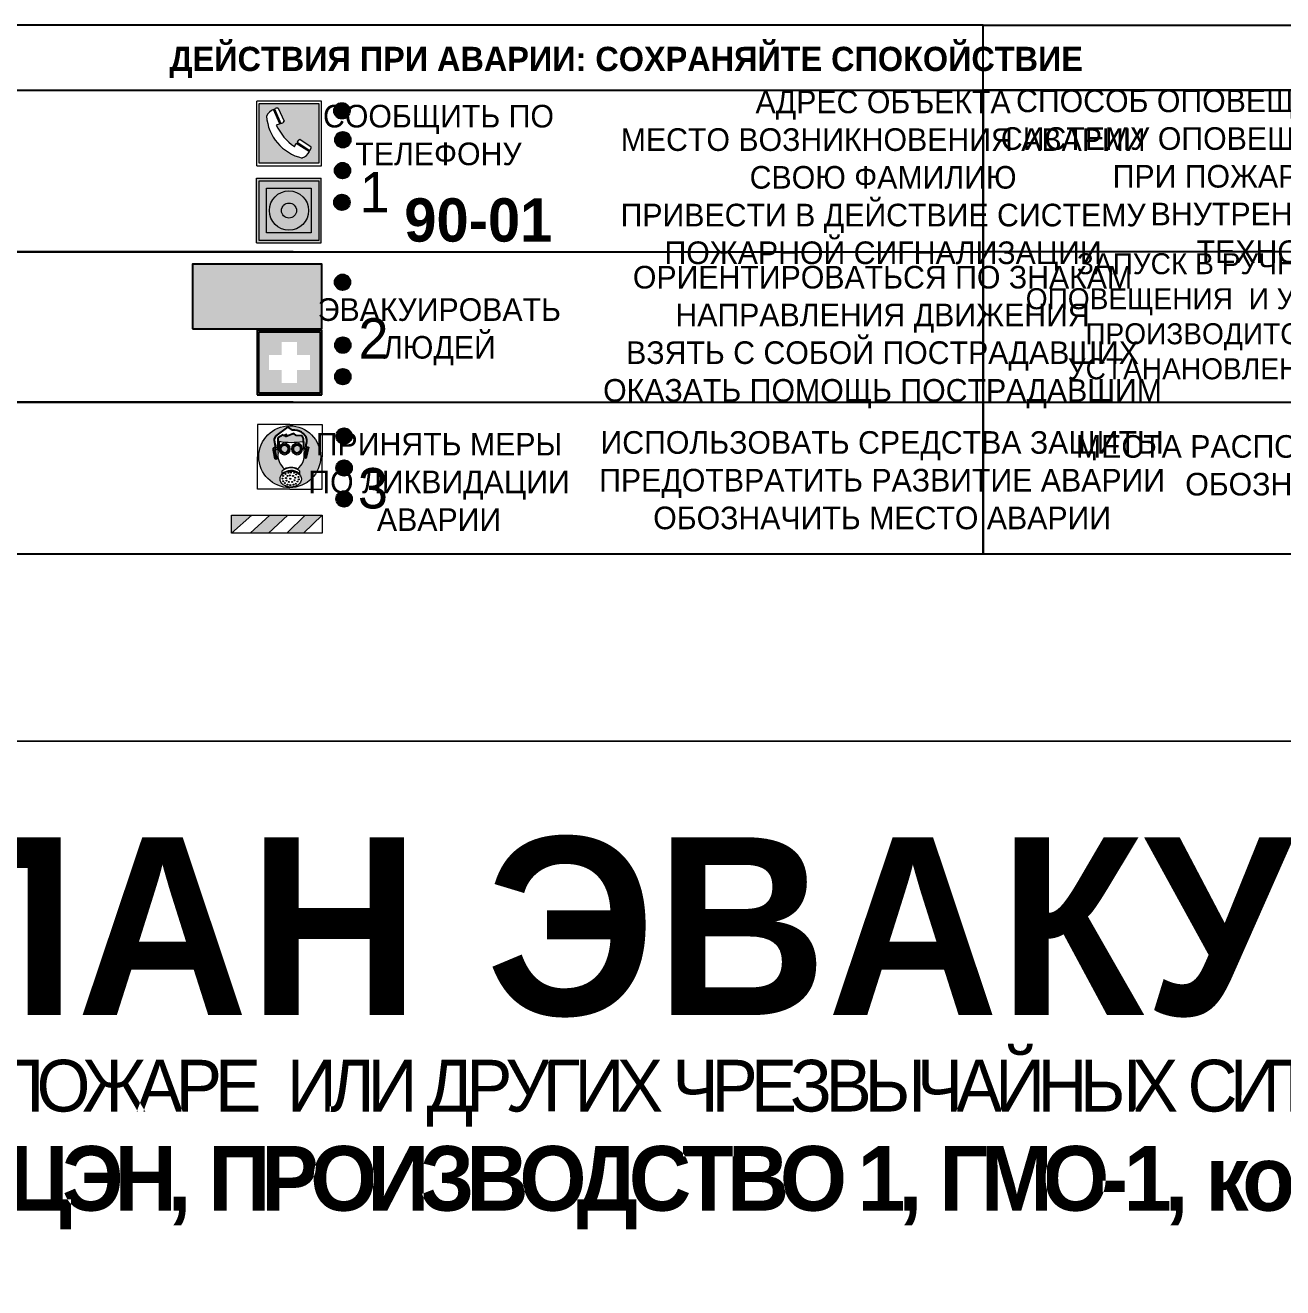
# Model space of a CAD drawing. Header units: millimetres. Extents: x 13810 to 67229, y 12374 to 21950.
# Drawn here: x 36774.3 to 36929.9, y 15270 to 15426.2 of the extents above; entities that cross this region are included whole.
import ezdxf

# ---------------------------------------------------------------- set-up
doc = ezdxf.new("R2010")
doc.units = ezdxf.units.MM
doc.styles.add('обычный', font='arial.ttf')

# ---------------------------------------------------------------- blocks, each defined once
blk = doc.blocks.new('A$C38D26F80')
h = blk.add_hatch(color=5)
h.dxf.hatch_style = 1
h.paths.add_polyline_path([(-8.77, -4.48, 1), (-0.19, -4.48, 1)])
h.paths.add_polyline_path([(-6.75, -3.58), (-6.75, -3.31), (-6.62, -3.22), (-6.5, -3.22), (-6.42, -3.3), (-6.39, -3.28), (-6.59, -2.23), (-6.59, -2.01), (-6.38, -1.58), (-4.76, -0.4), (-4.13, -0.79, -0.362848), (-2.1, -2.1, -0.201049), (-2.17, -2.48, 0.085434), (-2.26, -3.13), (-1.9, -3.16), (-2.25, -4.7), (-2.4, -4.59), (-2.43, -4.34), (-2.36, -4.34), (-2.14, -3.34), (-2.47, -3.42), (-2.58, -1.95), (-2.77, -1.58), (-3.58, -1.52), (-3.92, -1.26), (-5.05, -1.73), (-4.87, -1.39), (-5.41, -1.6), (-5.41, -1.46), (-6.13, -1.87), (-6.18, -3.5), (-6.56, -3.47), (-6.37, -4.59), (-6.16, -4.43), (-6.16, -4.66), (-6.36, -4.79), (-6.37, -4.8), (-6.51, -4.76)], flags=16)
h.paths.add_polyline_path([(-6.51, -4.76), (-6.36, -4.79), (-6.37, -4.8)], flags=0)
h.paths.add_polyline_path([(-5.92, -2.34, 0.089508), (-2.67, -2.35), (-2.48, -3.88, -0.268602), (-3.4, -6.18, 0.262449), (-5.2, -6.18, -0.268602), (-6.11, -3.88)], flags=16)
edge = h.paths.add_edge_path(flags=16)
edge.add_ellipse((-5.19, -3.41), major_axis=(0, 0.842), ratio=0.848992, start_angle=0, end_angle=360)
edge = h.paths.add_edge_path(flags=0)
edge.add_ellipse((-5.19, -3.39), major_axis=(0, 0.665), ratio=0.853798, start_angle=0, end_angle=360)
edge = h.paths.add_edge_path(flags=0)
edge.add_ellipse((-5.19, -3.4), major_axis=(0, 0.528), ratio=0.864094, start_angle=0, end_angle=360)
edge = h.paths.add_edge_path(flags=16)
edge.add_ellipse((-3.47, -3.4), major_axis=(0, 0.842), ratio=0.848992, start_angle=0, end_angle=360)
h.paths.add_polyline_path([(-3.13, -6.45), (-3.13, -6.84, 0.383174), (-5.57, -6.85), (-5.57, -6.49, -0.369952)], flags=16)
edge = h.paths.add_edge_path(flags=0)
edge.add_ellipse((-3.47, -3.39), major_axis=(0, 0.665), ratio=0.853798, start_angle=0, end_angle=360)
edge = h.paths.add_edge_path(flags=0)
edge.add_ellipse((-3.47, -3.4), major_axis=(0, 0.528), ratio=0.864094, start_angle=0, end_angle=360)
edge = h.paths.add_edge_path(flags=16)
edge.add_ellipse((-4.34, -7.57), major_axis=(-1.48, 0), ratio=0.744955, start_angle=0, end_angle=360)
h.paths.add_polyline_path([(-5.01, -6.85, -1), (-5.15, -6.85, -1)], flags=0)
h.paths.add_polyline_path([(-5.33, -7.14, -1), (-5.47, -7.14, -1)], flags=0)
h.paths.add_polyline_path([(-4.61, -6.71, -1), (-4.74, -6.71, -1)], flags=16)
h.paths.add_polyline_path([(-5.43, -7.51, -1), (-5.57, -7.51, -1)], flags=0)
h.paths.add_polyline_path([(-4.26, -6.67, -1), (-4.4, -6.67, -1)], flags=16)
h.paths.add_polyline_path([(-4.74, -7.14, -1), (-4.88, -7.14, -1)], flags=0)
h.paths.add_polyline_path([(-4.93, -7.43, -1), (-5.07, -7.43, -1)], flags=0)
h.paths.add_polyline_path([(-4.41, -7.07, -1), (-4.54, -7.07, -1)], flags=0)
h.paths.add_polyline_path([(-5.33, -7.87, -1), (-5.46, -7.87, -1)], flags=0)
h.paths.add_polyline_path([(-3.8, -6.71, -1), (-3.94, -6.71, -1)], flags=16)
h.paths.add_polyline_path([(-4.85, -7.78, -1), (-4.98, -7.78, -1)], flags=0)
h.paths.add_polyline_path([(-3.96, -7.14, -1), (-4.1, -7.14, -1)], flags=0)
h.paths.add_polyline_path([(-4.33, -7.53, -1), (-4.47, -7.53, -1)], flags=0)
h.paths.add_polyline_path([(-5.09, -8.12, -1), (-5.23, -8.12, -1)], flags=0)
h.paths.add_polyline_path([(-3.5, -6.94, -1), (-3.64, -6.94, -1)], flags=0)
h.paths.add_polyline_path([(-4.54, -7.97, -1), (-4.68, -7.97, -1)], flags=0)
h.paths.add_polyline_path([(-3.66, -7.39, -1), (-3.8, -7.39, -1)], flags=0)
h.paths.add_polyline_path([(-4.73, -8.35, -1), (-4.86, -8.35, -1)], flags=0)
h.paths.add_polyline_path([(-4.09, -7.96, -1), (-4.23, -7.96, -1)], flags=0)
h.paths.add_polyline_path([(-3.77, -7.74, -1), (-3.91, -7.74, -1)], flags=0)
h.paths.add_polyline_path([(-3.22, -7.27, -1), (-3.35, -7.27, -1)], flags=0)
h.paths.add_polyline_path([(-4.34, -8.4, -1), (-4.47, -8.4, -1)], flags=0)
h.paths.add_polyline_path([(-3.16, -7.61, -1), (-3.3, -7.61, -1)], flags=0)
h.paths.add_polyline_path([(-3.9, -8.35, -1), (-4.04, -8.35, -1)], flags=0)
h.paths.add_polyline_path([(-3.32, -7.91, -1), (-3.46, -7.91, -1)], flags=0)
h.paths.add_polyline_path([(-3.55, -8.23, -1), (-3.69, -8.23, -1)], flags=0)
at = {"color": 5, "lineweight": 5}
for p, q in [((-4.48, 0), (-8.96, 0)), ((-8.96, 0), (-8.96, -4.48)), ((-4.48, 0), (0, 0)), ((0, 0), (0, -4.48)), ((-6.59, -2.01), (-6.38, -1.58)), ((-6.38, -1.58), (-4.76, -0.4)), ((-5.41, -1.46), (-6.13, -1.87)), ((-4.87, -1.39), (-5.41, -1.6)), ((-5.41, -1.6), (-5.41, -1.46)), ((-3.92, -1.26), (-5.05, -1.73)), ((-5.05, -1.73), (-4.87, -1.39)), ((-4.76, -0.4), (-4.13, -0.79)), ((-3.58, -1.52), (-3.92, -1.26)), ((-2.77, -1.58), (-3.58, -1.52)), ((-2.58, -1.95), (-2.77, -1.58)), ((-6.75, -3.31), (-6.62, -3.22)), ((-6.75, -3.58), (-6.75, -3.31)), ((-6.62, -3.22), (-6.5, -3.22)), ((-6.59, -2.23), (-6.59, -2.01)), ((-6.39, -3.28), (-6.59, -2.23)), ((-6.18, -3.5), (-6.56, -3.47)), ((-6.56, -3.47), (-6.37, -4.59)), ((-6.5, -3.22), (-6.42, -3.3)), ((-6.42, -3.3), (-6.39, -3.28)), ((-6.13, -1.87), (-6.18, -3.5)), ((-5.92, -2.34), (-6.11, -3.88)), ((-2.67, -2.34), (-2.48, -3.88)), ((-2.47, -3.42), (-2.58, -1.95)), ((-2.14, -3.34), (-2.47, -3.42)), ((-2.36, -4.34), (-2.14, -3.34)), ((-1.9, -3.16), (-2.26, -3.13)), ((-2.25, -4.7), (-1.9, -3.16)), ((-8.96, -8.96), (-8.96, -4.48)), ((-6.51, -4.76), (-6.75, -3.58)), ((-6.37, -4.8), (-6.51, -4.76)), ((-6.37, -4.59), (-6.16, -4.43)), ((-6.16, -4.66), (-6.37, -4.8)), ((-6.16, -4.43), (-6.16, -4.66)), ((-2.43, -4.34), (-2.4, -4.59)), ((-2.43, -4.34), (-2.36, -4.34)), ((-2.4, -4.59), (-2.25, -4.7)), ((0, -8.96), (0, -4.48)), ((-5.57, -6.49), (-5.57, -6.85)), ((-3.13, -6.45), (-3.13, -6.84)), ((-4.48, -8.96), (-8.96, -8.96)), ((-4.48, -8.96), (0, -8.96))]:
    blk.add_line(p, q, dxfattribs=at)
at = {"color": 5}
for p, q in [((-6.59, -2.01), (-6.38, -1.58)), ((-6.38, -1.58), (-4.76, -0.4)), ((-5.41, -1.46), (-6.13, -1.87)), ((-4.87, -1.39), (-5.41, -1.6)), ((-5.41, -1.6), (-5.41, -1.46)), ((-3.92, -1.26), (-5.05, -1.73)), ((-5.05, -1.73), (-4.87, -1.39)), ((-4.76, -0.4), (-4.13, -0.79)), ((-3.58, -1.52), (-3.92, -1.26)), ((-2.77, -1.58), (-3.58, -1.52)), ((-2.58, -1.95), (-2.77, -1.58)), ((-6.75, -3.31), (-6.62, -3.22)), ((-6.75, -3.58), (-6.75, -3.31)), ((-6.62, -3.22), (-6.5, -3.22)), ((-6.59, -2.23), (-6.59, -2.01)), ((-6.39, -3.28), (-6.59, -2.23)), ((-6.18, -3.5), (-6.56, -3.47)), ((-6.56, -3.47), (-6.37, -4.59)), ((-6.5, -3.22), (-6.42, -3.3)), ((-6.42, -3.3), (-6.39, -3.28)), ((-6.13, -1.87), (-6.18, -3.5)), ((-2.47, -3.42), (-2.58, -1.95)), ((-2.14, -3.34), (-2.47, -3.42)), ((-2.36, -4.34), (-2.14, -3.34)), ((-2.26, -3.13), (-1.9, -3.16)), ((-1.9, -3.16), (-2.25, -4.7)), ((-6.51, -4.76), (-6.75, -3.58)), ((-6.37, -4.8), (-6.51, -4.76)), ((-6.36, -4.79), (-6.51, -4.76)), ((-6.37, -4.59), (-6.16, -4.43)), ((-6.16, -4.66), (-6.37, -4.8)), ((-6.16, -4.66), (-6.36, -4.79)), ((-6.16, -4.43), (-6.16, -4.66)), ((-2.4, -4.59), (-2.43, -4.34)), ((-2.43, -4.34), (-2.36, -4.34)), ((-2.25, -4.7), (-2.4, -4.59))]:
    blk.add_line(p, q, dxfattribs=at)
at = {"color": 5, "lineweight": 5}
for centre, radius in [((-4.48, -4.48), 4.29), ((-5.08, -6.85), 0.0678), ((-4.67, -6.71), 0.0678), ((-4.33, -6.67), 0.0678), ((-3.87, -6.71), 0.0678), ((-3.57, -6.94), 0.0678), ((-5.5, -7.51), 0.0678), ((-5.4, -7.14), 0.0678), ((-5.4, -7.87), 0.0678), ((-5.16, -8.12), 0.0678), ((-5, -7.43), 0.0678), ((-4.91, -7.78), 0.0678), ((-4.81, -7.14), 0.0678), ((-4.79, -8.35), 0.0678), ((-4.61, -7.97), 0.0678), ((-4.47, -7.07), 0.0678), ((-4.4, -7.53), 0.0678), ((-4.4, -8.4), 0.0678), ((-4.16, -7.96), 0.0678), ((-4.03, -7.14), 0.0678), ((-3.97, -8.35), 0.0678), ((-3.84, -7.74), 0.0678), ((-3.73, -7.39), 0.0678), ((-3.62, -8.23), 0.0678), ((-3.39, -7.91), 0.0678), ((-3.28, -7.27), 0.0678), ((-3.23, -7.61), 0.0678)]:
    blk.add_circle(centre, radius, dxfattribs=at)
at = {"color": 5}
for centre, radius, start, end in [((-3.89, -2.66), 1.88, 17.387, 97.1599), ((-0.35, -3.07), 1.91, 162.2553, 181.7878), ((-2.6, -2.2), 0.511, 326.3906, 11.8614)]:
    blk.add_arc(centre, radius, start, end, dxfattribs=at)
at = {"color": 5, "lineweight": 5}
for centre, radius, start, end in [((-4.28, 6.66), 9.15, 259.6987, 280.1569), ((-0.47, -3.05), 1.79, 161.5846, 182.4584), ((-2.6, -2.2), 0.513, 326.4781, 11.7739), ((-3.66, -4.24), 2.47, 171.573, 231.7124), ((-4.93, -4.24), 2.47, 308.2876, 8.427), ((-4.33, -7.88), 1.87, 50.358, 131.5662), ((-4.34, -8.2), 1.82, 48.4943, 132.3565), ((-4.3, -7.78), 1.83, 60.5889, 119.4111)]:
    blk.add_arc(centre, radius, start, end, dxfattribs=at)
for centre, major_axis, ratio in [((-5.19, -3.41), (0, 0.842), 0.848992), ((-5.19, -3.39), (0, 0.665), 0.853798), ((-5.19, -3.4), (0, 0.528), 0.864094), ((-3.47, -3.4), (0, 0.842), 0.848992), ((-3.47, -3.39), (0, 0.665), 0.853798), ((-3.47, -3.4), (0, 0.528), 0.864094), ((-4.34, -7.57), (-1.48, 0), 0.744955)]:
    blk.add_ellipse(centre, major_axis=major_axis, ratio=ratio, dxfattribs=at)
blk = doc.blocks.new('A$C47DD6509')
at = {"lineweight": 5}
for points in [[(-8.69, 0), (-11.19, 0), (-11.19, -2.22)], [(-4.22, 0), (-6.45, 0), (-8.91, -2.22), (-6.61, -2.22)], [(0, 0), (-2.09, 0), (-4.36, -2.22), (-2.29, -2.22)]]:
    blk.add_hatch(color=242, dxfattribs=at).paths.add_polyline_path(points)
at = {"color": 242, "lineweight": 5}
for p, q in [((-11.19, -2.22), (-8.69, 0)), ((-11.19, -2.22), (-11.19, 0)), ((-11.19, 0), (-8.69, 0)), ((-11.19, 0), (0, 0)), ((-8.91, -2.22), (-6.45, 0)), ((-6.61, -2.22), (-4.22, 0)), ((-4.36, -2.22), (-2.09, 0)), ((-2.29, -2.22), (0, 0)), ((0, 0), (0, -2.22)), ((0, -2.22), (-11.19, -2.22))]:
    blk.add_line(p, q, dxfattribs=at)
blk = doc.blocks.new('A$C32E8229D')
at = {"true_color": 0xffffff}
blk.add_hatch(color=7, dxfattribs=at).paths.add_polyline_path([(0, 0), (0, -8), (16, -8), (16, 0)])
h = blk.add_hatch(color=126)
h.paths.add_polyline_path([(0.2, -0.2), (15.8, -0.2), (15.8, -7.8), (0.2, -7.8)])
h.paths.add_polyline_path([(13.49, -2.05), (12.08, -2.05), (11.37, -2.63, 0.162397), (11.29, -2.84), (11.29, -3.63), (10.35, -3.63), (10.35, -4.05), (11.68, -4.05), (11.68, -3.48), (12.26, -4.28), (11.29, -5.1), (11.29, -6.78), (11.85, -6.78), (11.85, -5.44), (12.8, -4.64), (12.8, -5.94), (14.46, -5.94), (14.46, -5.39), (13.45, -5.39), (13.45, -3.97), (12.46, -2.59), (13.15, -2.59), (13.69, -3.34), (14.18, -3)], flags=16)
h.paths.add_polyline_path([(10.74, -1.82, 1), (11.8, -1.82, 1)], flags=16)
h.paths.add_polyline_path([(9.39, -3.59), (5.99, -3.59), (6.56, -3.03), (5.91, -3.03), (5.1, -3.83), (5.91, -4.64), (6.56, -4.64), (5.99, -4.09), (9.39, -4.09)], flags=16)
h.paths.add_polyline_path([(4.29, -1.08), (1.72, -1.08), (1.72, -6.6), (4.29, -6.6)], flags=16)
at = {"color": 126}
blk.add_lwpolyline([(16, -8), (0, -8), (0, 0), (16, 0)], close=True, dxfattribs=at)
blk = doc.blocks.new('A$C18900ED3')
h = blk.add_hatch(color=126)
h.paths.add_polyline_path([(-0.18, -0.18), (-7.02, -0.18), (-7.02, -7.02), (-0.18, -7.02)])
h.paths.add_polyline_path([(-5.89, -4.46), (-5.89, -2.77), (-4.46, -2.77), (-4.46, -1.31), (-2.77, -1.31), (-2.77, -2.77), (-1.33, -2.77), (-1.33, -4.46), (-2.77, -4.46), (-2.77, -5.89), (-4.46, -5.89), (-4.46, -4.46)], flags=16)
at = {"color": 126}
for p, q in [((-7.2, 0), (-7.2, -7.2)), ((0, 0), (-7.2, 0)), ((0, -7.2), (0, 0)), ((-7.02, -7.02), (-7.02, -0.18)), ((-7.02, -0.18), (-0.18, -0.18)), ((-0.18, -0.18), (-0.18, -7.02)), ((-0.18, -7.02), (-7.02, -7.02)), ((-7.2, -7.2), (0, -7.2))]:
    blk.add_line(p, q, dxfattribs=at)
blk = doc.blocks.new('A$C456E1F9C')
at = {"lineweight": 5}
h = blk.add_hatch(color=242, dxfattribs=at)
h.paths.add_polyline_path([(0.51, -1.47), (0.51, -13.26), (12.29, -13.26), (12.29, -1.47)])
h.paths.add_polyline_path([(5.42, -4.95, -0.254479), (4.78, -5.4), (3.52, -2.53, -0.209735), (4.23, -2.4)], flags=16)
h.paths.add_polyline_path([(8.53, -8.6), (10.87, -10.17), (10.54, -10.76), (8.03, -9.13, -0.192251)], flags=16)
h.paths.add_polyline_path([(4.61, -5.49, 0.005518), (3.87, -5.72, 0.128647), (7.49, -10.01, 0.00809), (7.83, -9.33), (10.47, -10.97, -0.16736), (8.99, -12.25, -0.327862), (1.95, -3.95, -0.166952), (3.36, -2.62)], flags=16)
at = {"color": 242, "lineweight": 5}
for p, q in [((0, -13.77), (0, -0.97)), ((12.8, -0.97), (0, -0.97)), ((4.23, -2.4), (5.42, -4.95)), ((12.8, -13.77), (12.8, -0.97)), ((4.61, -5.49), (3.36, -2.62)), ((3.52, -2.53), (4.78, -5.4)), ((7.83, -9.33), (10.47, -10.97)), ((8.03, -9.13), (10.54, -10.76)), ((10.81, -10.12), (8.53, -8.6)), ((10.54, -10.76), (10.8, -10.3)), ((10.8, -10.3), (10.81, -10.12)), ((0, -13.77), (12.8, -13.77))]:
    blk.add_line(p, q, dxfattribs=at)
blk.add_lwpolyline([(0.51, -1.47), (12.29, -1.47), (12.29, -13.26), (0.51, -13.26)], close=True, dxfattribs=at)
for centre, radius, start, end in [((4.02, -3.27), 0.891, 76.3284, 123.7092), ((4.59, -5.34), 2.99, 114.2845, 152.1974), ((11.12, -3.31), 9.19, 183.9915, 256.6009), ((4.68, -4.59), 0.824, 276.9621, 334.0723), ((14.98, -39.1), 35.17, 107.1487, 108.4135), ((13.86, -0.94), 11.08, 205.5536, 234.8762), ((-13.31, 0.8), 23.44, 332.5487, 334.4027), ((8.94, -9.5), 0.989, 114.4092, 157.9388), ((7.87, -9.46), 3, 291.9291, 329.9329)]:
    blk.add_arc(centre, radius, start, end, dxfattribs=at)
blk = doc.blocks.new('A$C54414219')
at = {"true_color": 0xffffff}
h = blk.add_hatch(color=7, dxfattribs=at)
h.paths.add_polyline_path([(2.39, -9.45), (2.39, -18.3), (11.23, -18.3), (11.23, -9.45)], flags=0)
h.paths.add_polyline_path([(10.71, -13.87, -1), (2.92, -13.87, -1)], flags=0)
h.paths.add_polyline_path([(8.3, -13.87, -1), (5.33, -13.87, -1)], flags=0)
h.paths.add_polyline_path([(0.41, -7.47), (0.41, -20.27), (13.21, -20.27), (13.21, -7.47)])
h.paths.add_polyline_path([(0.92, -19.77), (12.71, -19.77), (12.71, -7.98), (0.92, -7.98)], flags=16)
h.paths.add_polyline_path([(11.23, -9.45), (11.23, -18.3), (2.39, -18.3), (2.39, -9.45)], flags=0)
at = {"lineweight": 5}
h = blk.add_hatch(color=242, dxfattribs=at)
h.paths.add_polyline_path([(12.71, -7.98), (0.92, -7.98), (0.92, -19.77), (12.71, -19.77)])
h.paths.add_polyline_path([(11.23, -18.3), (2.39, -18.3), (2.39, -9.45), (11.23, -9.45)], flags=16)
h.paths.add_polyline_path([(10.71, -13.87, -1), (2.92, -13.87, -1)], flags=0)
h.paths.add_polyline_path([(8.3, -13.87, -1), (5.33, -13.87, -1)], flags=0)
at = {"true_color": 0xffffff}
h = blk.add_hatch(color=7, dxfattribs=at)
h.paths.add_polyline_path([(2.39, -9.45), (2.39, -18.3), (11.23, -18.3), (11.23, -9.45)])
h.paths.add_polyline_path([(10.71, -13.87, -1), (2.92, -13.87, -1)], flags=16)
h.paths.add_polyline_path([(8.3, -13.87, -1), (5.33, -13.87, -1)], flags=0)
at = {"lineweight": 5}
h = blk.add_hatch(color=242, dxfattribs=at)
h.paths.add_polyline_path([(2.92, -13.87, 1), (10.71, -13.87, 1)])
h.paths.add_polyline_path([(8.3, -13.87, -1), (5.33, -13.87, -1)], flags=16)
at = {"color": 242, "lineweight": 5}
for p, q in [((0.41, -20.27), (0.41, -7.47)), ((0.41, -7.47), (13.21, -7.47)), ((0.41, -7.47), (13.21, -7.47)), ((13.21, -20.27), (13.21, -7.47)), ((0.41, -20.27), (13.21, -20.27))]:
    blk.add_line(p, q, dxfattribs=at)
for points in [[(0.92, -7.98), (12.71, -7.98), (12.71, -19.77), (0.92, -19.77)], [(2.39, -9.45), (11.23, -9.45), (11.23, -18.3), (2.39, -18.3)]]:
    blk.add_lwpolyline(points, close=True, dxfattribs=at)
for radius in [3.89, 1.49]:
    blk.add_circle((6.81, -13.87), radius, dxfattribs=at)

msp = doc.modelspace()

# ---------------------------------------------------------------- hatches: boundary and pattern name
at = {"lineweight": 0}
h = msp.add_hatch(color=256, dxfattribs=at)
h.dxf.hatch_style = 1
h.paths.add_polyline_path([(36812.51, 15415.62, 1), (36814.44, 15415.62, 1)])
h = msp.add_hatch(color=256, dxfattribs=at)
h.dxf.hatch_style = 1
h.paths.add_polyline_path([(36812.61, 15412.04, 1), (36814.55, 15412.04, 1)])
h = msp.add_hatch(color=256, dxfattribs=at)
h.dxf.hatch_style = 1
h.paths.add_polyline_path([(36812.57, 15408.23, 1), (36814.51, 15408.23, 1)])
h = msp.add_hatch(color=256, dxfattribs=at)
h.dxf.hatch_style = 1
h.paths.add_polyline_path([(36812.49, 15404.3, 1), (36814.42, 15404.3, 1)])
h = msp.add_hatch(color=256, dxfattribs=at)
h.dxf.hatch_style = 1
h.paths.add_polyline_path([(36812.58, 15394.41, 1), (36814.51, 15394.41, 1)])
h = msp.add_hatch(color=256, dxfattribs=at)
h.dxf.hatch_style = 1
h.paths.add_polyline_path([(36812.62, 15386.63, 1), (36814.55, 15386.63, 1)])
h = msp.add_hatch(color=256, dxfattribs=at)
h.dxf.hatch_style = 1
h.paths.add_polyline_path([(36812.61, 15382.73, 1), (36814.54, 15382.73, 1)])
h = msp.add_hatch(color=256, dxfattribs=at)
h.dxf.hatch_style = 1
h.paths.add_polyline_path([(36812.77, 15375.38, 1), (36814.7, 15375.38, 1)])
h = msp.add_hatch(color=256, dxfattribs=at)
h.dxf.hatch_style = 1
h.paths.add_polyline_path([(36812.76, 15371.43, 1), (36814.69, 15371.43, 1)])
h = msp.add_hatch(color=256, dxfattribs=at)
h.dxf.hatch_style = 1
h.paths.add_polyline_path([(36812.76, 15367.6, 1), (36814.7, 15367.6, 1)])

# ---------------------------------------------------------------- linework, layer by layer
at = {"color": 126, "lineweight": 0, "true_color": 0x008754}
for points in [[(36585.05, 15732.64), (37185.05, 15732.64), (37185.05, 15337.64), (36585.05, 15337.64)], [(36585.05, 15732.64), (37185.05, 15732.64), (37185.05, 15337.64), (36585.05, 15337.64)], [(36585.05, 15732.64), (37185.05, 15732.64), (37185.05, 15337.64), (36585.05, 15337.64)], [(36585.05, 15732.64), (37185.05, 15732.64), (37185.05, 15337.64), (36585.05, 15337.64)], [(36585.05, 15337.64), (37185.05, 15337.64), (37185.05, 14942.64), (36585.05, 14942.64)], [(36585.05, 15337.64), (37185.05, 15337.64), (37185.05, 14942.64), (36585.05, 14942.64)], [(36585.05, 15337.64), (37185.05, 15337.64), (37185.05, 14942.64), (36585.05, 14942.64)], [(36585.05, 15337.64), (37185.05, 15337.64), (37185.05, 14942.64), (36585.05, 14942.64)]]:
    msp.add_lwpolyline(points, close=True, dxfattribs=at)
for points in [[(36749.03, 15418.16), (36892.8, 15418.16), (36892.8, 15426.21), (36749.03, 15426.21)], [(36892.8, 15426.21), (37014.51, 15426.21), (37014.51, 15360.76), (36892.8, 15360.76)], [(36892.8, 15426.21), (37014.51, 15426.21), (37014.51, 15418.16), (36892.8, 15418.16)], [(36749.03, 15418.16), (36892.8, 15418.16), (36892.8, 15360.76), (36749.03, 15360.76)], [(36892.8, 15418.16), (37014.51, 15418.16), (37014.51, 15398.16), (36892.8, 15398.16)], [(37014.51, 15398.16), (36892.8, 15398.16), (36892.8, 15379.59), (37014.51, 15379.59)]]:
    msp.add_lwpolyline(points, close=True)
for points in [[(36807.45, 15398.16), (36749.03, 15398.16), (36892.8, 15398.16)], [(36807.45, 15379.59), (36749.03, 15379.59), (36892.8, 15379.59)]]:
    msp.add_lwpolyline(points)
for centre in [(36813.47, 15415.62), (36813.58, 15412.04), (36813.54, 15408.23), (36813.46, 15404.3), (36813.54, 15394.41), (36813.58, 15386.63), (36813.58, 15382.73), (36813.73, 15375.38), (36813.73, 15371.43), (36813.73, 15367.6)]:
    msp.add_circle(centre, 0.966)

# ---------------------------------------------------------------- block references
for name, p, xscale, yscale, zscale in [('A$C456E1F9C', (36802.92, 15417.44), 0.625, 0.625, 0.625), ('A$C54414219', (36802.66, 15411.95), 0.625, 0.625, 0.625), ('A$C18900ED3', (36810.98, 15388.49), 1.111111111007631, 1.111111111007631, 1.111111111007631), ('A$C38D26F80', (36811.01, 15376.82), 0.8928571427240968, 0.8928571427240968, 0.8928571427240968)]:
    msp.add_blockref(name, p, dxfattribs=dict(xscale=xscale, yscale=yscale, zscale=zscale))
at = {"xscale": -1}
msp.add_blockref('A$C32E8229D', (36810.98, 15396.64), dxfattribs=at)
at = {"color": 242, "true_color": 0xc1121c}
msp.add_blockref('A$C47DD6509', (36811.01, 15365.6), dxfattribs=at)

# ---------------------------------------------------------------- texts
at = {"lineweight": 0, "style": 'обычный'}
for s, insert, char_height, width, attachment_point in [('{\\fProxima Nova Rg|b1|i0|c204|p2;ДЕЙСТВИЯ ПРИ АВАРИИ: СОХРАНЯЙТЕ СПОКОЙСТВИЕ\\H1.6644x; }', (36848.64, 15421.61), 3, 175.1736, 5), ('\\pi-8.4,l8.4,t8.4;{\\fProxima Nova Rg|b0|i0|c204|p2;АДРЕС ОБЪЕКТА\\PМЕСТО ВОЗНИКНОВЕНИЯ АВАРИИ\\PСВОЮ ФАМИЛИЮ\\PПРИВЕСТИ В ДЕЙСТВИЕ СИСТЕМУ \\PПОЖАРНОЙ СИГНАЛИЗАЦИИ}', (36880.42, 15406.99), 2.8, 126.6484, 5), ('{\\fProxima Nova Rg|b0|i0|c204|p2;СПОСОБ ОПОВЕЩЕНИЯ АВТОМАТИЧЕСКИЙ ЧЕРЕЗ РЕЧЕВУЮ СИСТЕМУ ОПОВЕЩЕНИЯ И УПРАВЛЕНИЯ ЭВАКУАЦИЕЙ ЛЮДЕЙ ПРИ ПОЖАРЕ , А ТАК ЖЕ ВРУЧНУЮ, ИСПОЛЬЗУЯ ВНУТРЕННЮЮ ГРОМКУЮ СВЯЗЬ СИСТЕМЫ ТЕХНОЛОГИЧЕСКОГО ОПОВЕЩЕНИЯ.}', (36954.42, 15407.12), 2.8, 118.5618, 5), ('{\\fProxima Nova Rg|b0|i0|c204|p2;СООБЩИТЬ ПО \\PТЕЛЕФОНУ}', (36825.41, 15412.61), 2.8, 126.6484, 5), ('{\\fProxima Nova Rg|b0|i0|c204|p2;1\\H1.1667x; }', (36817.52, 15405.55), 5, 126.6484, 5), ('{\\fProxima Nova Rg|b1|i0|c204|p2;\\H1.0714x;90-01\\fProxima Nova Rg|b0|i0|c204|p2;\\H0.93331x; \\H1.3449x; }', (36830.34, 15402.08), 5, 126.6484, 5), ('{\\fProxima Nova Rg|b0|i0|c204|p2;\\P\\pt7.8;ЗАПУСК В РУЧНОМ РЕЖИМЕ АВТОМАТИЧЕСКОЙ СИСТЕМЫ ОПОВЕЩЕНИЯ  И УПРАВЛЕНИЯ ЭВАКУАЦИИ ЛЮДЕЙ ПРИ ПОЖАРЕ ПРОИЗВОДИТСЯ ОТ РУЧНЫХ ПОЖАРНЫХ ИЗВЕЩАТЕЛЕЙ, УСТАНАНОВЛЕННЫХ НА СТЕНАХ ВБЛИЗИ ЭВАКУАЦИОННЫХ ВЫХОДОВ. }', (36955.87, 15389.83), 2.6, 121.7868, 5), ('\\pi-8.4,l8.4,t8.4;{\\fProxima Nova Rg|b0|i0|c204|p2;ОРИЕНТИРОВАТЬСЯ ПО ЗНАКАМ \\PНАПРАВЛЕНИЯ ДВИЖЕНИЯ\\PВЗЯТЬ С СОБОЙ ПОСТРАДАВШИХ\\PОКАЗАТЬ ПОМОЩЬ ПОСТРАДАВШИМ}', (36880.35, 15387.63), 2.8, 126.6484, 5), ('{\\fProxima Nova Rg|b0|i0|c204|p2;ЭВАКУИРОВАТЬ \\PЛЮДЕЙ}', (36825.52, 15388.29), 2.8, 126.6484, 5), ('{\\fProxima Nova Rg|b0|i0|c204|p2;2\\H1.1967x; }', (36817.37, 15387.46), 5, 126.6484, 5), ('\\pi-8.4,l8.4,t8.4;{\\fProxima Nova Rg|b0|i0|c204|p2;ИСПОЛЬЗОВАТЬ СРЕДСТВА ЗАЩИТЫ \\PПРЕДОТВРАТИТЬ РАЗВИТИЕ АВАРИИ\\PОБОЗНАЧИТЬ МЕСТО АВАРИИ}', (36880.3, 15369.9), 2.8, 126.6484, 5), ('\\pt8.4;{\\fProxima Nova Rg|b0|i0|c204|p2;\\PМЕСТА РАСПОЛОЖЕНИЯ ПОЖАРНЫХ ИЗВЕЩАТЕЛЕЙ ОБОЗНАЧЕНЫ НА НАСТОЯЩЕМ ПЛАНЕ}', (36954.23, 15373.69), 2.8, 118.5618, 5), ('{\\fProxima Nova Rg|b0|i0|c204|p2;ПРИНЯТЬ МЕРЫ \\PПО ЛИКВИДАЦИИ \\PАВАРИИ}', (36825.48, 15369.71), 2.8, 126.6484, 5), ('{\\fProxima Nova Rg|b0|i0|c204|p2;3\\H1.1967x; }', (36817.3, 15368.89), 5, 126.6484, 5), ('{\\fProxima Nova Rg|b1|i0|c204|p2;ПЛАН ЭВАКУАЦИИ}', (36738.86, 15325.74), 22, 493.8901, 1)]:
    msp.add_mtext(s, dxfattribs=dict(at, insert=insert, char_height=char_height, width=width, attachment_point=attachment_point))
at = {"color": 0, "lineweight": 0, "insert": (36890.6, 15298.33), "char_height": 8, "width": 449.2158, "attachment_point": 5, "style": 'обычный'}
msp.add_mtext('{\\fArial Black|b1|i0|c204|p34;\\H2x;\\T0.85;  \\fArial Narrow|b0|i0|c204|p34;\\H0.8x;\\W0.9;\\P\\fProxima Nova Rg|b0|i0|c204|p2;\\H0.5x;\\W1;\\C256;ПРИ ПОЖАРЕ  ИЛИ ДРУГИХ ЧРЕЗВЫЧАЙНЫХ СИТУАЦИЯХ  ИЗ ПОМЕЩЕНИЙ \\fProxima Nova Rg|b1|i0|c204|p2;\\H1.25x;\\PЦЭН, ПРОИЗВОДСТВО 1, ГМО-1, корпус 2, отм. +0,00}', dxfattribs=at)

doc.saveas('drawing.dxf')
